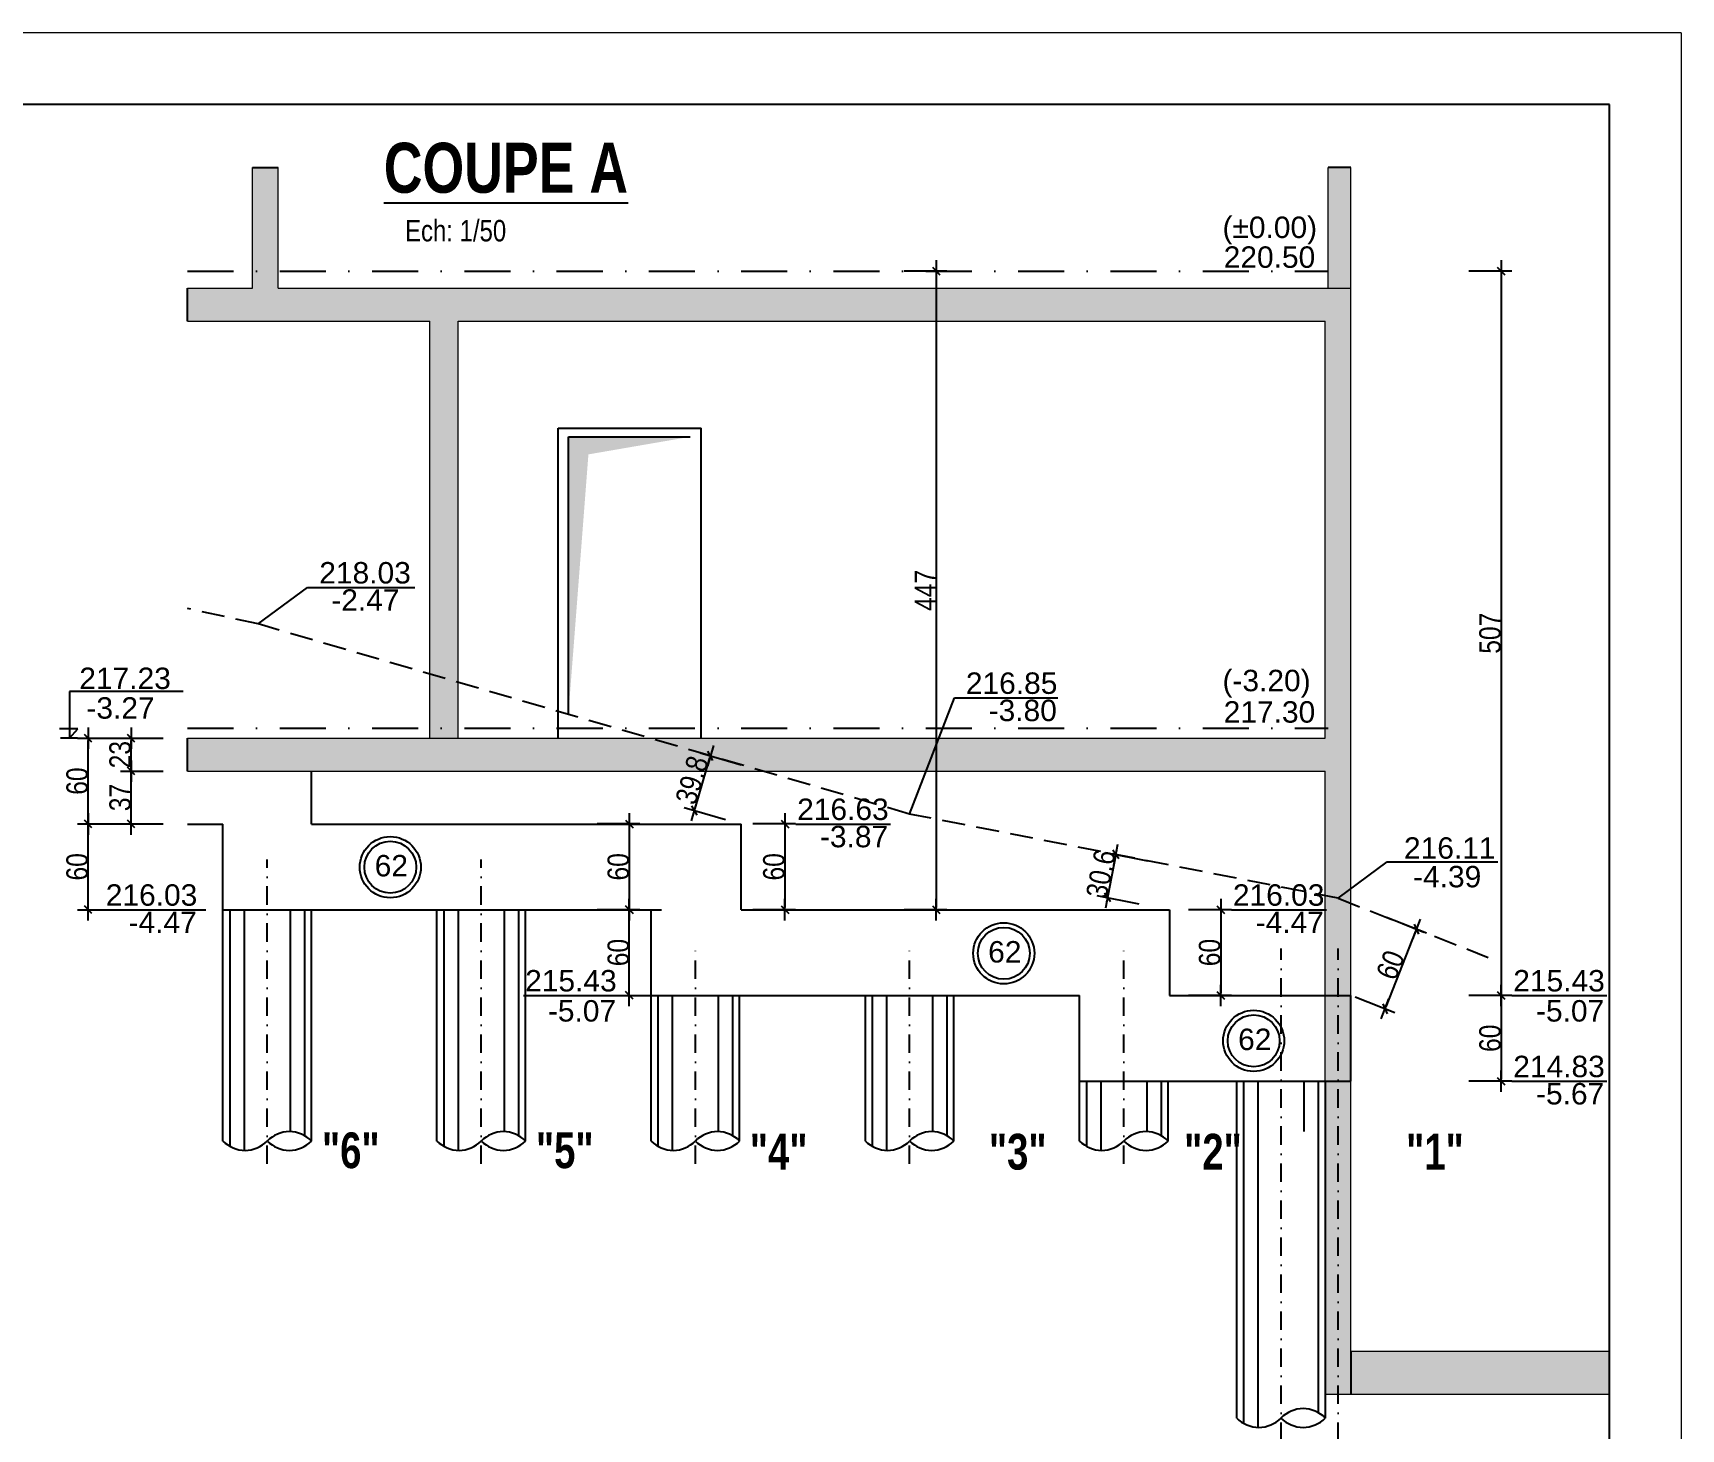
# Model space of a CAD drawing. Header units: centimetres. Extents: x 0 to 26456, y -12469 to -8269.
# Drawn here: x 25302 to 26456, y -9246 to -8269 of the extents above; entities that cross this region are included whole.
import ezdxf
from ezdxf.enums import TextEntityAlignment as Align

# ---------------------------------------------------------------- set-up
doc = ezdxf.new("R2010")
doc.units = ezdxf.units.CM
doc.header["$LTSCALE"] = 25.4
doc.header["$PDMODE"] = 1
doc.header["$PDSIZE"] = -2
doc.linetypes.add('CACHEX2', pattern=[19.05, 12.7, -6.35])
doc.linetypes.add('TIRETPTX2', pattern=[50.8, 25.4, -12.7, 0, -12.7])
for name, color, linetype in [('01_cote_gen', 4, 'Continuous'), ('01_linteaux', 2, 'Continuous'), ('01_poch_murs', 253, 'Continuous'), ('01_texte', 230, 'Continuous'), ('AA_COTES', 2, 'Continuous')]:
    doc.layers.add(name, color=color, linetype=linetype)
doc.layers.add('01_murs_coup', color=5, linetype='Continuous', lineweight=60)
doc.styles.add('impact', font='impact.ttf')
doc.styles.add('MATTE_TXT', font='arial.ttf')
doc.styles.add('STYLE2', font='ARIALN.TTF')
doc.dimstyles.new('JB50', dxfattribs={"dimscale": 0.1, "dimtxt": 150, "dimasz": 15, "dimexe": 0.1, "dimexo": 0.1, "dimgap": 0.09, "dimtad": 1, "dimdec": 1, "dimdsep": 46, "dimtxsty": 'STYLE2', "dimblk1": 'BOND_G', "dimblk2": 'BOND_D', "dimsah": 1, "dimcen": 1.5, "dimdle": 0.01, "dimse1": 1, "dimse2": 1, "dimclrd": 4, "dimclre": 2, "dimclrt": 6, "dimazin": 2, "dimtfac": 2.333333, "dimtdec": 1, "dimtix": 1, "dimtmove": 2, "dimatfit": 3, "dimldrblk": 'BOND_G', "dimfxl": 1, "dimtolj": 1, "dimtzin": 0, "dimarcsym": 0})

# ---------------------------------------------------------------- blocks, each defined once
blk = doc.blocks.new('BOND_G')
at = {"layer": 'AA_COTES', "color": 0}
for p, q in [((0, -5), (0, 15)), ((5, 0), (-5, 0)), ((1.77, 1.77), (-1.77, -1.77))]:
    blk.add_line(p, q, dxfattribs=at)
blk = doc.blocks.new('BOND_D')
at = {"layer": 'AA_COTES', "color": 0}
for p, q in [((5, 0), (-5, 0)), ((-1.77, -1.77), (1.77, 1.77)), ((0, 5), (0, -15))]:
    blk.add_line(p, q, dxfattribs=at)
blk = doc.blocks.new('*D195')
at = {"layer": '01_cote_gen', "color": 4, "lineweight": -2, "ltscale": 3, "transparency": 16777216}
blk.add_line((26330, -8944.4), (26330, -9001.4), dxfattribs=at)
at = {"layer": 'Defpoints', "color": 0, "ltscale": 3, "transparency": 16777216}
for p in [(26074.9, -8942.9), (26224.9, -9002.9), (26330, -9002.9)]:
    blk.add_point(p, dxfattribs=at)
at = {"layer": '01_cote_gen', "color": 4, "lineweight": -2, "ltscale": 3, "transparency": 16777216, "xscale": 1.5, "yscale": 1.5, "zscale": 1.5}
for name, p, rotation in [('BOND_G', (26330, -8942.9), 90), ('BOND_D', (26330, -9002.9), 270)]:
    blk.add_blockref(name, p, dxfattribs=dict(at, rotation=rotation))
at = {"layer": '01_cote_gen', "color": 6, "ltscale": 3, "transparency": 16777216, "insert": (26322.3, -8972.9), "char_height": 15, "attachment_point": 5, "rotation": 90, "style": 'STYLE2'}
blk.add_mtext('\\A1;60', dxfattribs=at)
blk = doc.blocks.new('*D191')
at = {"layer": '01_cote_gen', "color": 4, "lineweight": -2, "ltscale": 3, "transparency": 16777216}
blk.add_line((25719.6, -8824.4), (25719.6, -8881.4), dxfattribs=at)
at = {"layer": 'Defpoints', "color": 0, "ltscale": 3, "transparency": 16777216}
for p in [(25892.4, -8822.9), (25697.7, -8882.9), (25719.6, -8882.9)]:
    blk.add_point(p, dxfattribs=at)
at = {"layer": '01_cote_gen', "color": 4, "lineweight": -2, "ltscale": 3, "transparency": 16777216, "xscale": 1.5, "yscale": 1.5, "zscale": 1.5}
for name, p, rotation in [('BOND_G', (25719.6, -8822.9), 90), ('BOND_D', (25719.6, -8882.9), 270)]:
    blk.add_blockref(name, p, dxfattribs=dict(at, rotation=rotation))
at = {"layer": '01_cote_gen', "color": 6, "ltscale": 3, "transparency": 16777216, "insert": (25712, -8852.9), "char_height": 15, "attachment_point": 5, "rotation": 90, "style": 'STYLE2'}
blk.add_mtext('\\A1;60', dxfattribs=at)
blk = doc.blocks.new('*D196')
at = {"layer": '01_cote_gen', "color": 4, "lineweight": -2, "ltscale": 3, "transparency": 16777216}
blk.add_line((26133.7, -8884.4), (26133.7, -8941.4), dxfattribs=at)
at = {"layer": 'Defpoints', "color": 0, "ltscale": 3, "transparency": 16777216}
for p in [(26097.9, -8882.9), (26097.9, -8942.9), (26133.7, -8942.9)]:
    blk.add_point(p, dxfattribs=at)
at = {"layer": '01_cote_gen', "color": 4, "lineweight": -2, "ltscale": 3, "transparency": 16777216, "xscale": 1.5, "yscale": 1.5, "zscale": 1.5}
for name, p, rotation in [('BOND_G', (26133.7, -8882.9), 90), ('BOND_D', (26133.7, -8942.9), 270)]:
    blk.add_blockref(name, p, dxfattribs=dict(at, rotation=rotation))
at = {"layer": '01_cote_gen', "color": 6, "ltscale": 3, "transparency": 16777216, "insert": (26126, -8912.9), "char_height": 15, "attachment_point": 5, "rotation": 90, "style": 'STYLE2'}
blk.add_mtext('\\A1;60', dxfattribs=at)
blk = doc.blocks.new('*D192')
at = {"layer": '01_cote_gen', "color": 4, "lineweight": -2, "ltscale": 3, "transparency": 16777216}
blk.add_line((26330, -8437.4), (26330, -8941.4), dxfattribs=at)
at = {"layer": 'Defpoints', "color": 0, "ltscale": 3, "transparency": 16777216}
for p in [(26089.9, -8435.9), (26076.1, -8942.9), (26330, -8942.9)]:
    blk.add_point(p, dxfattribs=at)
at = {"layer": '01_cote_gen', "color": 4, "lineweight": -2, "ltscale": 3, "transparency": 16777216, "xscale": 1.5, "yscale": 1.5, "zscale": 1.5}
for name, p, rotation in [('BOND_G', (26330, -8435.9), 90), ('BOND_D', (26330, -8942.9), 270)]:
    blk.add_blockref(name, p, dxfattribs=dict(at, rotation=rotation))
at = {"layer": '01_cote_gen', "color": 6, "ltscale": 3, "transparency": 16777216, "insert": (26322.3, -8689.4), "char_height": 15, "attachment_point": 5, "rotation": 90, "style": 'STYLE2'}
blk.add_mtext('\\A1;507', dxfattribs=at)
blk = doc.blocks.new('*D197')
at = {"layer": '01_cote_gen', "color": 4, "lineweight": -2, "ltscale": 3, "transparency": 16777216}
blk.add_line((25934.5, -8437.4), (25934.5, -8881.4), dxfattribs=at)
at = {"layer": 'Defpoints', "color": 0, "ltscale": 3, "transparency": 16777216}
for p in [(26005.6, -8435.9), (25934.5, -8882.9), (26005.6, -8882.9)]:
    blk.add_point(p, dxfattribs=at)
at = {"layer": '01_cote_gen', "color": 4, "lineweight": -2, "ltscale": 3, "transparency": 16777216, "xscale": 1.5, "yscale": 1.5, "zscale": 1.5}
for name, p, rotation in [('BOND_G', (25934.5, -8435.9), 90), ('BOND_D', (25934.5, -8882.9), 270)]:
    blk.add_blockref(name, p, dxfattribs=dict(at, rotation=rotation))
at = {"layer": '01_cote_gen', "color": 6, "ltscale": 3, "transparency": 16777216, "insert": (25927, -8659.4), "char_height": 15, "attachment_point": 5, "rotation": 90, "style": 'STYLE2'}
blk.add_mtext('\\A1;447', dxfattribs=at)
blk = doc.blocks.new('*D198')
at = {"layer": '01_cote_gen', "color": 4, "lineweight": -2, "ltscale": 3, "transparency": 16777216}
blk.add_line((25340.8, -8821.4), (25340.8, -8764.4), dxfattribs=at)
at = {"layer": 'Defpoints', "color": 0, "ltscale": 3, "transparency": 16777216}
for p in [(25340.8, -8762.9), (25428.2, -8762.9), (25435.2, -8822.9)]:
    blk.add_point(p, dxfattribs=at)
at = {"layer": '01_cote_gen', "color": 4, "lineweight": -2, "ltscale": 3, "transparency": 16777216, "xscale": 1.5, "yscale": 1.5, "zscale": 1.5}
for name, p, rotation in [('BOND_D', (25340.8, -8762.9), 90), ('BOND_G', (25340.8, -8822.9), 270)]:
    blk.add_blockref(name, p, dxfattribs=dict(at, rotation=rotation))
at = {"layer": '01_cote_gen', "color": 6, "ltscale": 3, "transparency": 16777216, "insert": (25333.1, -8792.9), "char_height": 15, "attachment_point": 5, "rotation": 90, "style": 'STYLE2'}
blk.add_mtext('\\A1;60', dxfattribs=at)
blk = doc.blocks.new('*D199')
at = {"layer": '01_cote_gen', "color": 4, "lineweight": -2, "ltscale": 3, "transparency": 16777216}
blk.add_line((25370.9, -8821.4), (25370.9, -8787.4), dxfattribs=at)
at = {"layer": 'Defpoints', "color": 0, "ltscale": 3, "transparency": 16777216}
for p in [(25370.9, -8785.9), (25410.3, -8785.9), (25410.3, -8822.9)]:
    blk.add_point(p, dxfattribs=at)
at = {"layer": '01_cote_gen', "color": 4, "lineweight": -2, "ltscale": 3, "transparency": 16777216, "xscale": 1.5, "yscale": 1.5, "zscale": 1.5}
for name, p, rotation in [('BOND_D', (25370.9, -8785.9), 90), ('BOND_G', (25370.9, -8822.9), 270)]:
    blk.add_blockref(name, p, dxfattribs=dict(at, rotation=rotation))
at = {"layer": '01_cote_gen', "color": 6, "ltscale": 3, "transparency": 16777216, "insert": (25363.2, -8804.4), "char_height": 15, "attachment_point": 5, "rotation": 90, "style": 'STYLE2'}
blk.add_mtext('\\A1;37', dxfattribs=at)
blk = doc.blocks.new('*D200')
at = {"layer": '01_cote_gen', "color": 4, "lineweight": -2, "ltscale": 3, "transparency": 16777216}
blk.add_line((25370.9, -8784.4), (25370.9, -8764.4), dxfattribs=at)
at = {"layer": 'Defpoints', "color": 0, "ltscale": 3, "transparency": 16777216}
for p in [(25370.9, -8762.9), (25414.2, -8762.9), (25414.2, -8785.9)]:
    blk.add_point(p, dxfattribs=at)
at = {"layer": '01_cote_gen', "color": 4, "lineweight": -2, "ltscale": 3, "transparency": 16777216, "xscale": 1.5, "yscale": 1.5, "zscale": 1.5}
for name, p, rotation in [('BOND_D', (25370.9, -8762.9), 90), ('BOND_G', (25370.9, -8785.9), 270)]:
    blk.add_blockref(name, p, dxfattribs=dict(at, rotation=rotation))
at = {"layer": '01_cote_gen', "color": 6, "ltscale": 3, "transparency": 16777216, "insert": (25363.2, -8774.4), "char_height": 15, "attachment_point": 5, "rotation": 90, "style": 'STYLE2'}
blk.add_mtext('\\A1;23', dxfattribs=at)
blk = doc.blocks.new('*D201')
at = {"layer": '01_cote_gen', "color": 4, "lineweight": -2, "ltscale": 3, "transparency": 16777216}
blk.add_line((25719.6, -8941.4), (25719.6, -8884.4), dxfattribs=at)
at = {"layer": 'Defpoints', "color": 0, "ltscale": 3, "transparency": 16777216}
for p in [(25719.6, -8882.9), (25734.9, -8882.9), (25734.9, -8942.9)]:
    blk.add_point(p, dxfattribs=at)
at = {"layer": '01_cote_gen', "color": 4, "lineweight": -2, "ltscale": 3, "transparency": 16777216, "xscale": 1.5, "yscale": 1.5, "zscale": 1.5}
for name, p, rotation in [('BOND_D', (25719.6, -8882.9), 90), ('BOND_G', (25719.6, -8942.9), 270)]:
    blk.add_blockref(name, p, dxfattribs=dict(at, rotation=rotation))
at = {"layer": '01_cote_gen', "color": 6, "ltscale": 3, "transparency": 16777216, "insert": (25712, -8912.9), "char_height": 15, "attachment_point": 5, "rotation": 90, "style": 'STYLE2'}
blk.add_mtext('\\A1;60', dxfattribs=at)
blk = doc.blocks.new('*D202')
at = {"layer": '01_cote_gen', "color": 4, "lineweight": -2, "ltscale": 3, "transparency": 16777216}
blk.add_line((25340.8, -8881.4), (25340.8, -8824.4), dxfattribs=at)
at = {"layer": 'Defpoints', "color": 0, "ltscale": 3, "transparency": 16777216}
for p in [(25340.8, -8822.9), (25435.2, -8822.9), (25435.2, -8882.9)]:
    blk.add_point(p, dxfattribs=at)
at = {"layer": '01_cote_gen', "color": 4, "lineweight": -2, "ltscale": 3, "transparency": 16777216, "xscale": 1.5, "yscale": 1.5, "zscale": 1.5}
for name, p, rotation in [('BOND_D', (25340.8, -8822.9), 90), ('BOND_G', (25340.8, -8882.9), 270)]:
    blk.add_blockref(name, p, dxfattribs=dict(at, rotation=rotation))
at = {"layer": '01_cote_gen', "color": 6, "ltscale": 3, "transparency": 16777216, "insert": (25333.1, -8852.9), "char_height": 15, "attachment_point": 5, "rotation": 90, "style": 'STYLE2'}
blk.add_mtext('\\A1;60', dxfattribs=at)
blk = doc.blocks.new('*D203')
at = {"layer": '01_cote_gen', "color": 4, "lineweight": -2, "ltscale": 3, "transparency": 16777216}
blk.add_line((25828.6, -8824.4), (25828.6, -8881.4), dxfattribs=at)
at = {"layer": 'Defpoints', "color": 0, "ltscale": 3, "transparency": 16777216}
for p in [(25797.9, -8822.9), (25813.2, -8882.9), (25828.6, -8882.9)]:
    blk.add_point(p, dxfattribs=at)
at = {"layer": '01_cote_gen', "color": 4, "lineweight": -2, "ltscale": 3, "transparency": 16777216, "xscale": 1.5, "yscale": 1.5, "zscale": 1.5}
for name, p, rotation in [('BOND_G', (25828.6, -8822.9), 90), ('BOND_D', (25828.6, -8882.9), 270)]:
    blk.add_blockref(name, p, dxfattribs=dict(at, rotation=rotation))
at = {"layer": '01_cote_gen', "color": 6, "ltscale": 3, "transparency": 16777216, "insert": (25820.9, -8852.9), "char_height": 15, "attachment_point": 5, "rotation": 90, "style": 'STYLE2'}
blk.add_mtext('\\A1;60', dxfattribs=at)
blk = doc.blocks.new('*D193')
at = {"layer": '01_cote_gen', "color": 4, "lineweight": -2, "ltscale": 3, "transparency": 16777216}
for p, q in [((26060.3, -8844.3), (26054.4, -8874.4)), ((26060.6, -8842.9), (26060.9, -8841.4)), ((26054.1, -8875.9), (26053.8, -8877.3))]:
    blk.add_line(p, q, dxfattribs=at)
at = {"layer": 'Defpoints', "color": 0, "ltscale": 3, "transparency": 16777216}
for p in [(26103.8, -8852.9), (26054.4, -8874.4), (26097.9, -8882.9)]:
    blk.add_point(p, dxfattribs=at)
at = {"layer": '01_cote_gen', "color": 4, "lineweight": -2, "ltscale": 3, "transparency": 16777216, "xscale": 1.5, "yscale": 1.5, "zscale": 1.5}
for name, p, rotation in [('BOND_G', (26060.3, -8844.3), 258.8738250085623), ('BOND_D', (26054.4, -8874.4), 78.87382500856232)]:
    blk.add_blockref(name, p, dxfattribs=dict(at, rotation=rotation))
at = {"layer": '01_cote_gen', "color": 6, "ltscale": 3, "transparency": 16777216, "insert": (26049.8, -8857.9), "char_height": 15, "attachment_point": 5, "rotation": 78.8738, "style": 'STYLE2'}
blk.add_mtext('\\A1;30.6', dxfattribs=at)
blk = doc.blocks.new('*D194')
at = {"layer": '01_cote_gen', "color": 4, "lineweight": -2, "ltscale": 3, "transparency": 16777216}
blk.add_line((25765.7, -8812), (25776, -8776.7), dxfattribs=at)
at = {"layer": 'Defpoints', "color": 0, "ltscale": 3, "transparency": 16777216}
for p in [(25776.4, -8775.3), (25809, -8784.8), (25797.9, -8822.9)]:
    blk.add_point(p, dxfattribs=at)
at = {"layer": '01_cote_gen', "color": 4, "lineweight": -2, "ltscale": 3, "transparency": 16777216, "xscale": 1.5, "yscale": 1.5, "zscale": 1.5}
for name, p, rotation in [('BOND_D', (25776.4, -8775.3), 73.74051246942736), ('BOND_G', (25765.3, -8813.4), 253.7405124694274)]:
    blk.add_blockref(name, p, dxfattribs=dict(at, rotation=rotation))
at = {"layer": '01_cote_gen', "color": 6, "ltscale": 3, "transparency": 16777216, "insert": (25763.5, -8792.2), "char_height": 15, "attachment_point": 5, "rotation": 73.7405, "style": 'STYLE2'}
blk.add_mtext('\\A1;39.8', dxfattribs=at)
blk = doc.blocks.new('*D317')
at = {"layer": '01_cote_gen', "color": 4, "lineweight": -2, "ltscale": 3, "transparency": 16777216}
blk.add_line((26270.1, -8897.9), (26249.3, -8950.9), dxfattribs=at)
at = {"layer": 'Defpoints', "color": 0, "ltscale": 3, "transparency": 16777216}
for p in [(26246.9, -8887.1), (26224.9, -8942.9), (26248.7, -8952.3)]:
    blk.add_point(p, dxfattribs=at)
at = {"layer": '01_cote_gen', "color": 4, "lineweight": -2, "ltscale": 3, "transparency": 16777216, "xscale": 1.5, "yscale": 1.5, "zscale": 1.5}
for name, p, rotation in [('BOND_G', (26270.7, -8896.5), 68.52863167608554), ('BOND_D', (26248.7, -8952.3), 248.5286316760856)]:
    blk.add_blockref(name, p, dxfattribs=dict(at, rotation=rotation))
at = {"layer": '01_cote_gen', "color": 6, "ltscale": 3, "transparency": 16777216, "insert": (26252.6, -8921.6), "char_height": 15, "attachment_point": 5, "rotation": 68.5286, "style": 'STYLE2'}
blk.add_mtext('\\A1;60', dxfattribs=at)

msp = doc.modelspace()

# ---------------------------------------------------------------- hatches: boundary and pattern name
at = {"layer": '01_poch_murs', "ltscale": 3}
h = msp.add_hatch(color=256, dxfattribs=at)
h.dxf.hatch_style = 1
h.paths.add_polyline_path([(26224.9, -8447.94), (25473.9, -8447.94), (25473.9, -8363.52), (25455.9, -8363.52), (25455.9, -8447.94), (25410.29, -8447.94), (25410.29, -8470.94), (25579.9, -8470.94), (25579.9, -8762.94), (25599.9, -8762.94), (25599.9, -8470.94), (26206.9, -8470.94), (26206.9, -8762.94), (25410.29, -8762.94), (25410.29, -8785.94), (26206.9, -8785.94), (26206.9, -9221.94), (26224.9, -9221.94)])
h.paths.add_polyline_path([(26224.9, -8363.52), (26208.9, -8363.52), (26208.9, -8447.94), (26224.9, -8447.94)], flags=17)
h = msp.add_hatch(color=256, dxfattribs=at)
h.dxf.hatch_style = 1
h.paths.add_polyline_path([(26405.97, -9191.94), (26224.9, -9191.94), (26224.9, -9221.94), (26405.97, -9221.94)])

# ---------------------------------------------------------------- linework, layer by layer
at = {"layer": '01_cote_gen', "ltscale": 3}
msp.add_line((25333.25, -8762.94), (25321.33, -8762.94), dxfattribs=at)
at = {"layer": '01_linteaux', "linetype": 'TIRETPTX2', "ltscale": 0.05}
for p, q in [((25410.29, -8435.94), (26208.9, -8435.94)), ((25410.29, -8755.94), (26208.9, -8755.94))]:
    msp.add_line(p, q, dxfattribs=at)
at = {"layer": '01_linteaux'}
for p, q in [((25669.9, -8762.94), (25669.9, -8545.94)), ((25669.9, -8545.94), (25769.9, -8545.94)), ((25769.9, -8762.94), (25769.9, -8545.94)), ((25497.17, -8822.94), (25497.17, -8785.94)), ((25410.29, -8822.94), (25435.17, -8822.94)), ((25435.17, -9044.8), (25435.17, -8822.94)), ((25497.17, -8822.94), (25797.9, -8822.94)), ((25797.9, -8882.94), (25797.9, -8822.94)), ((25435.17, -8882.94), (25734.9, -8882.94)), ((25497.17, -9044.8), (25497.17, -8882.94)), ((25584.99, -9044.8), (25584.99, -8882.94)), ((25646.99, -9044.8), (25646.99, -8882.94)), ((25734.9, -8942.94), (25734.9, -8882.94)), ((25797.9, -8882.94), (26097.9, -8882.94)), ((26097.9, -8882.94), (26097.9, -8942.94)), ((25734.9, -8942.94), (26034.9, -8942.94)), ((25734.9, -9044.8), (25734.9, -8942.94)), ((25796.9, -9044.8), (25796.9, -8942.94)), ((25884.9, -9044.8), (25884.9, -8942.94)), ((25946.9, -9044.8), (25946.9, -8942.94)), ((26034.9, -9044.8), (26034.9, -8942.94)), ((26097.9, -8942.94), (26224.9, -8942.94)), ((26224.9, -9002.94), (26224.9, -8942.94)), ((26034.9, -9002.94), (26224.9, -9002.94)), ((26096.9, -9044.8), (26096.9, -9002.94)), ((26144.9, -9238.68), (26144.9, -9002.94)), ((26206.9, -9002.94), (26206.9, -9238.68))]:
    msp.add_line(p, q, dxfattribs=at)
at = {"layer": '01_linteaux', "color": 5, "linetype": 'CACHEX2', "ltscale": 0.05}
for p, q in [((25459.88, -8682.94), (25410.29, -8672.14)), ((25915.9, -8815.94), (25459.88, -8682.94)), ((26215.9, -8874.94), (25915.9, -8815.94)), ((26215.9, -8874.94), (26323.94, -8917.44))]:
    msp.add_line(p, q, dxfattribs=at)
at = {"layer": '01_linteaux', "linetype": 'TIRETPTX2', "ltscale": 0.02}
for p, q in [((25466.17, -9060.79), (25466.17, -8847.75)), ((25615.99, -9060.79), (25615.99, -8847.75)), ((25765.9, -9060.79), (25765.9, -8910.13)), ((25915.9, -9060.79), (25915.9, -8910.13)), ((26065.9, -9060.79), (26065.9, -8910.13)), ((26175.9, -9254.68), (26175.9, -8910.13)), ((26215.9, -9254.68), (26215.9, -8910.13))]:
    msp.add_line(p, q, dxfattribs=at)
at = {"layer": '01_linteaux'}
for centre, start, end in [((25450.67, -9029.73), 224.19387, 315.80613), ((25481.67, -9059.87), 44.19387, 135.80613), ((25481.67, -9029.73), 224.19387, 315.80613), ((25600.49, -9029.73), 224.19387, 315.80613), ((25631.49, -9059.87), 44.19387, 135.80613), ((25631.49, -9029.73), 224.19387, 315.80613), ((25750.4, -9029.73), 224.19387, 315.80613), ((25781.4, -9059.87), 44.19387, 135.80613), ((25781.4, -9029.73), 224.19387, 315.80613), ((25900.4, -9029.73), 224.19387, 315.80613), ((25931.4, -9059.87), 44.19387, 135.80613), ((25931.4, -9029.73), 224.19387, 315.80613), ((26050.4, -9029.73), 224.19387, 315.80613), ((26081.4, -9059.87), 44.19387, 135.80613), ((26081.4, -9029.73), 224.19387, 315.80613), ((26160.4, -9223.61), 224.19387, 315.80613), ((26191.4, -9253.75), 44.19387, 135.80613), ((26191.4, -9223.61), 224.19387, 315.80613)]:
    msp.add_arc(centre, 21.62, start, end, dxfattribs=at)
at = {"layer": '01_murs_coup', "linetype": 'Continuous', "lineweight": 5}
for p, q in [((26455.97, -8269.29), (13955.97, -8269.29)), ((26455.97, -8269.29), (26455.97, -10984.29)), ((25455.9, -8447.94), (25455.9, -8363.52)), ((25473.9, -8447.94), (25473.9, -8363.52)), ((26208.9, -8447.94), (26208.9, -8363.52)), ((26224.9, -8447.94), (26224.9, -8363.52)), ((25410.29, -8447.94), (25455.9, -8447.94)), ((25473.9, -8447.94), (26224.9, -8447.94)), ((26224.9, -9191.94), (26224.9, -8447.94)), ((25410.29, -8470.94), (25579.9, -8470.94)), ((25579.9, -8762.94), (25579.9, -8470.94)), ((25599.9, -8762.94), (25599.9, -8470.94)), ((25599.9, -8470.94), (26206.9, -8470.94)), ((26206.9, -8762.94), (26206.9, -8470.94)), ((25410.29, -8762.94), (26206.9, -8762.94)), ((25410.29, -8785.94), (26206.9, -8785.94)), ((26206.9, -9221.94), (26206.9, -8785.94)), ((26224.9, -9191.94), (26405.97, -9191.94)), ((26206.9, -9221.94), (26405.97, -9221.94))]:
    msp.add_line(p, q, dxfattribs=at)
at = {"layer": '01_poch_murs', "ltscale": 3}
for p, q in [((25455.9, -8363.52), (25473.9, -8363.52)), ((26224.9, -8363.52), (26208.9, -8363.52)), ((25410.29, -8470.94), (25410.29, -8447.94)), ((25676.99, -8746.26), (25676.99, -8551.95)), ((25676.99, -8551.95), (25762.18, -8551.95)), ((25410.29, -8785.94), (25410.29, -8762.94)), ((26224.9, -9191.94), (26224.9, -9221.94)), ((26405.97, -9218.85), (26405.97, -9211.85)), ((26405.97, -9241.85), (26405.97, -9218.85))]:
    msp.add_line(p, q, dxfattribs=at)
at = {"layer": '01_poch_murs'}
for p, q in [((25440.17, -9048.62), (25440.17, -8882.94)), ((25450.17, -9051.34), (25450.17, -8882.94)), ((25482.17, -8882.94), (25482.17, -9038.25)), ((25492.17, -8882.94), (25492.17, -9040.97)), ((25589.99, -9048.62), (25589.99, -8882.94)), ((25599.99, -9051.34), (25599.99, -8882.94)), ((25631.99, -8882.94), (25631.99, -9038.25)), ((25641.99, -8882.94), (25641.99, -9040.97)), ((25739.9, -9048.62), (25739.9, -8942.94)), ((25749.9, -9051.34), (25749.9, -8942.94)), ((25781.9, -8942.94), (25781.9, -9038.25)), ((25791.9, -8942.94), (25791.9, -9040.97)), ((25889.9, -9048.62), (25889.9, -8942.94)), ((25899.9, -9051.34), (25899.9, -8942.94)), ((25931.9, -8942.94), (25931.9, -9038.25)), ((25941.9, -8942.94), (25941.9, -9040.97)), ((26039.9, -9048.62), (26039.9, -9002.94)), ((26049.9, -9051.34), (26049.9, -9002.94)), ((26081.9, -9002.94), (26081.9, -9038.25)), ((26091.9, -9002.94), (26091.9, -9040.97)), ((26149.9, -9242.51), (26149.9, -9002.94)), ((26159.9, -9245.22), (26159.9, -9002.94)), ((26191.9, -9002.94), (26191.9, -9038.25)), ((26201.9, -9002.94), (26201.9, -9234.85))]:
    msp.add_line(p, q, dxfattribs=at)
at = {"layer": '01_poch_murs', "ltscale": 3}
for points in [[(25676.99, -8746.26), (25676.99, -8551.95), (25691.02, -8564.23)], [(25676.99, -8551.95), (25762.18, -8551.95), (25691.02, -8564.23)]]:
    msp.add_solid(points, dxfattribs=at)
at = {"layer": '01_texte'}
for p, q in [((26405.97, -8319.29), (14005.97, -8319.29)), ((26405.97, -10984.29), (26405.97, -8319.29)), ((25459.88, -8682.94), (25494.22, -8657.41)), ((25494.22, -8657.41), (25569.48, -8657.41)), ((25407.17, -8730.09), (25327.76, -8730.09)), ((25327.76, -8730.09), (25327.76, -8762.94)), ((25915.9, -8815.94), (25947.33, -8734.67)), ((25947.33, -8734.67), (26019.6, -8734.67)), ((25333.52, -8756.41), (25320.71, -8756.41)), ((25327.76, -8762.94), (25333.52, -8756.41)), ((25836.12, -8822.94), (25902.6, -8822.94)), ((26215.9, -8874.94), (26250.24, -8849.41)), ((26250.24, -8849.41), (26327.73, -8849.41)), ((25352.05, -8882.94), (25423.17, -8882.94)), ((26141.18, -8882.94), (26207.66, -8882.94)), ((25645.66, -8942.94), (25712.14, -8942.94)), ((26337.46, -8942.94), (26403.94, -8942.94)), ((26337.46, -9002.94), (26403.94, -9002.94))]:
    msp.add_line(p, q, dxfattribs=at)
for centre, radius in [((25552.31, -8853.15), 21.4), ((25552.31, -8853.15), 18.16), ((25981.81, -8913.43), 21.4), ((25981.81, -8913.43), 18.16), ((26156.8, -8974.7), 21.4), ((26156.8, -8974.7), 18.16)]:
    msp.add_circle(centre, radius, dxfattribs=at)

# ---------------------------------------------------------------- texts
at = {"layer": '01_texte', "style": 'impact'}
msp.add_text('%%UCOUPE A', height=35, dxfattribs=at).set_placement((25633.25, -8391.64), align=Align.BOTTOM_CENTER)
at = {"layer": '01_texte', "style": 'MATTE_TXT', "width": 0.8}
msp.add_text('Ech: 1/50', height=15, dxfattribs=at).set_placement((25598.04, -8419.66), align=Align.BOTTOM_CENTER)
at = {"layer": '01_texte', "style": 'MATTE_TXT'}
for s, p in [('(%%P0.00)', (26134.94, -8412.8)), ('220.50', (26135.78, -8433.66)), ('218.03', (25502.59, -8654.6)), ('-2.47', (25510.97, -8673.67)), ('217.23', (25334.58, -8728.46)), ('216.85', (25955.26, -8731.86)), ('(-3.20)', (26134.94, -8730)), (' -3.27 ', (25333.74, -8749.2)), ('-3.80', (25971.2, -8750.93)), ('217.30', (26135.78, -8751.99)), ('216.63', (25837.16, -8820.13)), ('-3.87', (25853.1, -8839.21)), ('216.11', (26262.01, -8847.23)), ('62', (25541.38, -8859.6)), ('-4.39', (26268.37, -8867.25)), ('216.03', (25353.1, -8880.13)), ('216.03', (26142.23, -8880.13)), ('-4.47', (25369.03, -8899.21)), ('-4.47', (26158.16, -8899.21)), ('62', (25970.88, -8919.88)), ('215.43', (25646.71, -8940.13)), ('215.43', (26338.51, -8940.13)), ('-5.07', (25662.64, -8961.2)), ('-5.07', (26354.44, -8961.2)), ('62', (26145.87, -8981.15)), ('214.83', (26338.51, -9000.13)), ('-5.67', (26354.44, -9019.21))]:
    msp.add_text(s, height=15, dxfattribs=at).set_placement(p)
at = {"layer": '01_texte', "style": 'impact'}
for s, p in [('"6"', (25524.63, -9071.3)), ('"5"', (25674.45, -9071.3)), ('"4"', (25824.21, -9072.26)), ('"3"', (25991.59, -9072.26)), ('"2"', (26128.25, -9072.26)), ('"1"', (26283.68, -9072.26))]:
    msp.add_text(s, height=25, rotation=0, dxfattribs=at).set_placement(p, align=Align.BOTTOM_CENTER)

# ---------------------------------------------------------------- dimensions: what is measured, and where the dimension line sits
at = {"layer": '01_cote_gen', "ltscale": 3}
for base, p1, p2, picture, middle in [((25934.48, -8882.94), (26005.56, -8435.94), (26005.56, -8882.94), '*D197', (25926.97, -8659.44)), ((26329.96, -8942.94), (26089.85, -8435.94), (26076.13, -8942.94), '*D192', (26322.29, -8689.44)), ((25340.75, -8762.94), (25435.17, -8822.94), (25428.15, -8762.94), '*D198', (25333.08, -8792.94)), ((25370.86, -8762.94), (25414.23, -8785.94), (25414.23, -8762.94), '*D200', (25363.19, -8774.44)), ((25370.86, -8785.94), (25410.29, -8822.94), (25410.29, -8785.94), '*D199', (25363.19, -8804.44)), ((25340.75, -8822.94), (25435.17, -8882.94), (25435.17, -8822.94), '*D202', (25333.08, -8852.94)), ((25719.64, -8882.94), (25892.43, -8822.94), (25697.74, -8882.94), '*D191', (25711.98, -8852.94)), ((25828.6, -8882.94), (25797.9, -8822.94), (25813.18, -8882.94), '*D203', (25820.93, -8852.94)), ((25719.64, -8882.94), (25734.9, -8942.94), (25734.9, -8882.94), '*D201', (25711.98, -8912.94)), ((26133.68, -8942.94), (26097.9, -8882.94), (26097.9, -8942.94), '*D196', (26126.01, -8912.94)), ((26329.96, -9002.94), (26074.9, -8942.94), (26224.9, -9002.94), '*D195', (26322.29, -8972.94))]:
    dim = msp.add_linear_dim(base=base, p1=p1, p2=p2, angle=90, dimstyle='JB50', dxfattribs=at)
    dim.commit()
    dim.dimension.update_dxf_attribs({"geometry": picture, "text_midpoint": middle})
for p1, p2, distance, picture, middle in [((25797.9, -8822.94), (25809.03, -8784.77), 33.98, '*D194', (25763.48, -8792.2)), ((26103.81, -8852.9), (26097.9, -8882.94), -44.35, '*D193', (26049.81, -8857.88)), ((26246.86, -8887.12), (26224.9, -8942.94), 25.59, '*D317', (26252.56, -8921.59))]:
    dim = msp.add_aligned_dim(p1=p1, p2=p2, distance=distance, dimstyle='JB50', dxfattribs=at)
    dim.commit()
    dim.dimension.update_dxf_attribs({"geometry": picture, "text_midpoint": middle})

doc.saveas('drawing.dxf')
